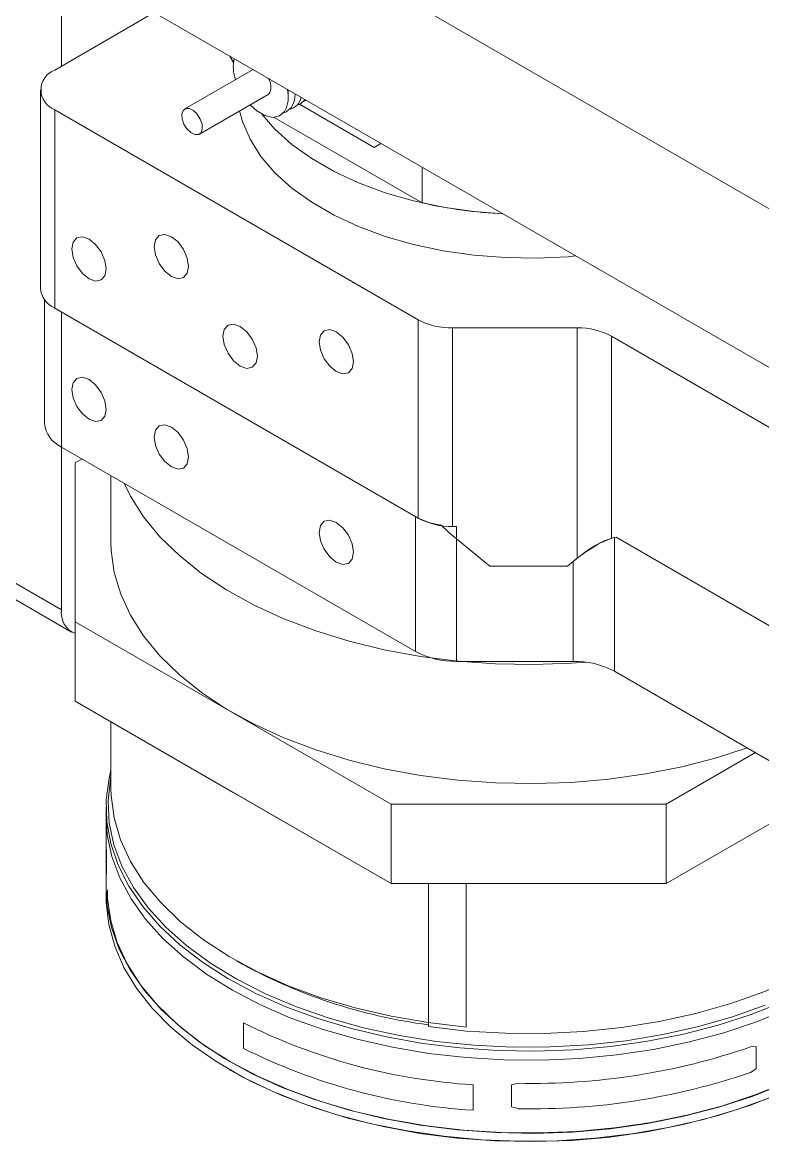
# Model space of a CAD drawing. Header units: millimetres. Extents: x 169 to 14583, y -399 to 10804.
# Drawn here: x 12479.5 to 12555.7, y 7105.9 to 7221 of the extents above; entities that cross this region are included whole.
import ezdxf

# ---------------------------------------------------------------- set-up
doc = ezdxf.new("R2010")
doc.units = ezdxf.units.MM
doc.header["$LTSCALE"] = 35

msp = doc.modelspace()

# ---------------------------------------------------------------- linework, layer by layer
at = {"color": 7, "linetype": 'Continuous', "lineweight": 18}
for p, q in [((12460.875, 7256.978), (12620.681, 7164.723)), ((12460.875, 7240.647), (12620.681, 7148.393)), ((12483.502, 7216.559), (12483.502, 7227.584)), ((12493.051, 7222.072), (12482.795, 7216.151)), ((12500.826, 7217.582), (12500.826, 7217.583)), ((12501.2, 7216.935), (12500.826, 7217.582)), ((12503.216, 7216.204), (12496.187, 7212.146)), ((12481.331, 7214.11), (12481.331, 7193.696)), ((12497.687, 7209.548), (12504.758, 7213.63)), ((12504.927, 7213.786), (12504.758, 7213.63)), ((12506.837, 7213.296), (12506.837, 7213.704)), ((12507.544, 7213.704), (12507.544, 7213.705)), ((12508.709, 7213.033), (12508.452, 7212.948)), ((12482.795, 7212.069), (12520.222, 7190.463)), ((12482.795, 7212.069), (12482.795, 7191.655)), ((12515.676, 7208.193), (12508, 7212.624)), ((12520.618, 7202.481), (12505.375, 7211.28)), ((12515.676, 7208.193), (12516.384, 7208.602)), ((12516.383, 7208.601), (12515.676, 7208.193)), ((12516.383, 7208.603), (12516.383, 7208.601)), ((12516.384, 7208.602), (12516.383, 7208.601)), ((12520.618, 7206.158), (12520.618, 7202.481)), ((12481.745, 7192.546), (12481.745, 7179.815)), ((12481.745, 7192.546), (12481.745, 7179.815)), ((12481.745, 7192.546), (12481.745, 7179.815)), ((12481.745, 7192.546), (12481.745, 7179.815)), ((12482.795, 7191.655), (12520.222, 7170.05)), ((12483.502, 7191.247), (12519.929, 7170.219)), ((12483.502, 7177.366), (12483.502, 7191.247)), ((12520.222, 7170.05), (12520.222, 7190.463)), ((12523.757, 7189.618), (12536.586, 7189.618)), ((12523.757, 7189.618), (12523.757, 7169.204)), ((12536.586, 7165.938), (12536.586, 7189.618)), ((12540.121, 7188.772), (12557.041, 7179.004)), ((12540.121, 7188.772), (12540.121, 7167.979)), ((12483.502, 7177.366), (12519.929, 7156.337)), ((12483.502, 7160.624), (12483.502, 7177.366)), ((12484.917, 7175.731), (12485.625, 7176.14)), ((12484.917, 7175.731), (12484.917, 7159.403)), ((12488.586, 7174.431), (12488.586, 7167.567)), ((12488.586, 7174.431), (12488.586, 7167.567)), ((12488.586, 7174.431), (12488.586, 7167.567)), ((12488.586, 7174.431), (12488.586, 7167.567)), ((12519.929, 7170.219), (12519.929, 7156.337)), ((12523.757, 7169.204), (12524.171, 7169.204)), ((12524.171, 7167.909), (12524.171, 7169.204)), ((12524.171, 7155.323), (12524.171, 7167.909)), ((12524.171, 7167.909), (12527.586, 7165.121)), ((12540.586, 7168.091), (12540.121, 7167.979)), ((12540.414, 7168.049), (12540.586, 7168.091)), ((12540.414, 7154.308), (12540.414, 7168.049)), ((12540.586, 7168.091), (12557.041, 7158.591)), ((12536.586, 7165.938), (12535.586, 7165.121)), ((12535.586, 7165.121), (12536.171, 7165.6)), ((12536.171, 7165.6), (12536.171, 7155.323)), ((12475.017, 7165.522), (12483.502, 7160.624)), ((12527.586, 7165.121), (12535.586, 7165.121)), ((12476.053, 7163.233), (12484.538, 7158.335)), ((12517.443, 7140.626), (12484.917, 7159.403)), ((12484.917, 7159.403), (12484.917, 7151.238)), ((12524.171, 7155.323), (12536.171, 7155.323)), ((12557.041, 7144.71), (12540.414, 7154.308)), ((12517.443, 7132.46), (12484.917, 7151.238)), ((12501.18, 7141.849), (12484.917, 7151.238)), ((12578.255, 7151.238), (12545.728, 7132.46)), ((12488.586, 7149.119), (12488.586, 7142.254)), ((12554.922, 7145.933), (12545.728, 7140.626)), ((12517.443, 7132.46), (12501.18, 7141.849)), ((12561.991, 7141.849), (12545.728, 7132.46)), ((12488.086, 7140.338), (12488.086, 7131.067)), ((12517.443, 7140.626), (12545.728, 7140.626)), ((12517.443, 7132.46), (12517.443, 7140.626)), ((12545.728, 7140.626), (12545.728, 7132.46)), ((12488.086, 7139.396), (12488.086, 7137.028)), ((12488.086, 7137.028), (12488.104, 7136.297)), ((12488.104, 7136.297), (12488.129, 7135.739)), ((12488.129, 7135.739), (12488.129, 7133.453)), ((12488.086, 7134.415), (12488.086, 7131.924)), ((12488.104, 7133.684), (12488.086, 7134.415)), ((12488.104, 7133.684), (12488.129, 7133.453)), ((12545.728, 7132.46), (12517.443, 7132.46)), ((12521.26, 7117.749), (12521.26, 7132.46)), ((12525.165, 7117.709), (12525.165, 7132.46)), ((12502.232, 7115.515), (12502.232, 7118.128)), ((12554.424, 7115.656), (12555.003, 7115.702)), ((12555.003, 7115.702), (12555.003, 7113.416)), ((12500.821, 7113.314), (12500.928, 7113.252)), ((12554.424, 7113.043), (12555.003, 7113.416)), ((12525.867, 7111.767), (12525.867, 7109.154)), ((12529.83, 7111.774), (12530.514, 7111.924)), ((12529.83, 7109.487), (12529.83, 7111.774)), ((12529.83, 7109.487), (12530.514, 7109.311))]:
    msp.add_line(p, q, dxfattribs=at)
at = {"color": 7, "linetype": 'Continuous', "lineweight": 18, "flags": 128}
for points in [[(12506.811, 7214.128), (12506.813, 7214.11), (12506.837, 7213.704)], [(12507.544, 7213.704), (12507.473, 7213.019), (12507.165, 7212.29)], [(12508.579, 7213.106), (12508.054, 7212.649), (12507.745, 7212.54)], [(12497.856, 7209.704), (12497.583, 7209.502), (12497.212, 7209.505), (12496.799, 7209.713), (12496.407, 7210.092), (12496.096, 7210.587), (12495.913, 7211.121), (12495.886, 7211.614), (12496.019, 7211.99), (12496.292, 7212.191), (12496.663, 7212.188), (12497.076, 7211.981), (12497.468, 7211.602), (12497.779, 7211.107), (12497.962, 7210.573), (12497.989, 7210.08), (12497.856, 7209.704)], [(12501.823, 7211.935), (12502.123, 7210.846), (12502.907, 7209.026), (12504.027, 7207.266), (12505.47, 7205.586), (12507.22, 7204.006), (12509.255, 7202.545), (12511.552, 7201.219), (12514.084, 7200.044), (12516.821, 7199.034), (12519.731, 7198.201), (12522.78, 7197.554), (12525.932, 7197.102), (12529.151, 7196.848), (12532.398, 7196.798), (12535.636, 7196.95), (12536.447, 7197.02)], [(12506.458, 7211.882), (12505.932, 7211.424), (12505.236, 7211.278), (12504.43, 7211.456), (12503.587, 7211.943), (12502.904, 7212.559)], [(12507.165, 7212.29), (12506.639, 7211.832), (12506.33, 7211.723)], [(12504.162, 7211.579), (12505.47, 7210.077), (12507.22, 7208.497), (12509.255, 7207.036), (12511.552, 7205.71), (12514.084, 7204.535), (12516.821, 7203.525), (12519.731, 7202.692), (12522.78, 7202.045), (12525.932, 7201.592), (12528.948, 7201.349)], [(12484.563, 7197.739), (12484.698, 7196.88), (12485.081, 7195.996), (12485.654, 7195.223), (12486.331, 7194.677), (12487.007, 7194.442), (12487.581, 7194.553), (12487.964, 7194.994), (12488.099, 7195.698), (12487.964, 7196.557), (12487.581, 7197.44), (12487.007, 7198.214), (12486.331, 7198.76), (12485.654, 7198.995), (12485.081, 7198.883), (12484.698, 7198.442), (12484.563, 7197.739)], [(12493.048, 7197.984), (12493.183, 7197.126), (12493.566, 7196.242), (12494.14, 7195.469), (12494.816, 7194.923), (12495.493, 7194.687), (12496.066, 7194.799), (12496.449, 7195.24), (12496.584, 7195.943), (12496.449, 7196.802), (12496.066, 7197.686), (12495.493, 7198.459), (12494.816, 7199.005), (12494.14, 7199.24), (12493.566, 7199.129), (12493.183, 7198.688), (12493.048, 7197.984)], [(12500.119, 7188.758), (12500.254, 7187.899), (12500.637, 7187.016), (12501.211, 7186.242), (12501.887, 7185.696), (12502.564, 7185.461), (12503.137, 7185.573), (12503.52, 7186.014), (12503.655, 7186.717), (12503.52, 7187.576), (12503.137, 7188.46), (12502.564, 7189.233), (12501.887, 7189.779), (12501.211, 7190.014), (12500.637, 7189.903), (12500.254, 7189.462), (12500.119, 7188.758)], [(12510.019, 7188.188), (12510.153, 7187.329), (12510.537, 7186.445), (12511.11, 7185.672), (12511.787, 7185.126), (12512.463, 7184.891), (12513.037, 7185.002), (12513.42, 7185.443), (12513.554, 7186.147), (12513.42, 7187.005), (12513.037, 7187.889), (12512.463, 7188.662), (12511.787, 7189.208), (12511.11, 7189.444), (12510.537, 7189.332), (12510.153, 7188.891), (12510.019, 7188.188)], [(12484.563, 7183.286), (12484.698, 7182.427), (12485.081, 7181.544), (12485.654, 7180.77), (12486.331, 7180.224), (12487.007, 7179.989), (12487.581, 7180.1), (12487.964, 7180.541), (12488.099, 7181.245), (12487.964, 7182.104), (12487.581, 7182.987), (12487.007, 7183.761), (12486.331, 7184.307), (12485.654, 7184.542), (12485.081, 7184.43), (12484.698, 7183.989), (12484.563, 7183.286)], [(12484.563, 7183.286), (12484.698, 7182.427), (12485.081, 7181.544), (12485.654, 7180.77), (12486.331, 7180.224), (12487.007, 7179.989), (12487.581, 7180.1), (12487.964, 7180.541), (12488.099, 7181.245), (12487.964, 7182.104), (12487.581, 7182.987), (12487.007, 7183.761), (12486.331, 7184.307), (12485.654, 7184.542), (12485.081, 7184.43), (12484.698, 7183.989), (12484.563, 7183.286)], [(12484.563, 7183.286), (12484.698, 7182.427), (12485.081, 7181.544), (12485.654, 7180.77), (12486.331, 7180.224), (12487.007, 7179.989), (12487.581, 7180.1), (12487.964, 7180.541), (12488.099, 7181.245), (12487.964, 7182.104), (12487.581, 7182.987), (12487.007, 7183.761), (12486.331, 7184.307), (12485.654, 7184.542), (12485.081, 7184.43), (12484.698, 7183.989), (12484.563, 7183.286)], [(12484.563, 7183.286), (12484.698, 7182.427), (12485.081, 7181.544), (12485.654, 7180.77), (12486.331, 7180.224), (12487.007, 7179.989), (12487.581, 7180.1), (12487.964, 7180.541), (12488.099, 7181.245), (12487.964, 7182.104), (12487.581, 7182.987), (12487.007, 7183.761), (12486.331, 7184.307), (12485.654, 7184.542), (12485.081, 7184.43), (12484.698, 7183.989), (12484.563, 7183.286)], [(12493.048, 7178.387), (12493.183, 7177.529), (12493.566, 7176.645), (12494.14, 7175.872), (12494.816, 7175.326), (12495.493, 7175.09), (12496.066, 7175.202), (12496.449, 7175.643), (12496.584, 7176.346), (12496.449, 7177.205), (12496.066, 7178.089), (12495.493, 7178.862), (12494.816, 7179.408), (12494.14, 7179.643), (12493.566, 7179.532), (12493.183, 7179.091), (12493.048, 7178.387)], [(12493.048, 7178.387), (12493.183, 7177.529), (12493.566, 7176.645), (12494.14, 7175.872), (12494.816, 7175.326), (12495.493, 7175.09), (12496.066, 7175.202), (12496.449, 7175.643), (12496.584, 7176.346), (12496.449, 7177.205), (12496.066, 7178.089), (12495.493, 7178.862), (12494.816, 7179.408), (12494.14, 7179.643), (12493.566, 7179.532), (12493.183, 7179.091), (12493.048, 7178.387)], [(12493.048, 7178.387), (12493.183, 7177.529), (12493.566, 7176.645), (12494.14, 7175.872), (12494.816, 7175.326), (12495.493, 7175.09), (12496.066, 7175.202), (12496.449, 7175.643), (12496.584, 7176.346), (12496.449, 7177.205), (12496.066, 7178.089), (12495.493, 7178.862), (12494.816, 7179.408), (12494.14, 7179.643), (12493.566, 7179.532), (12493.183, 7179.091), (12493.048, 7178.387)], [(12493.048, 7178.387), (12493.183, 7177.529), (12493.566, 7176.645), (12494.14, 7175.872), (12494.816, 7175.326), (12495.493, 7175.09), (12496.066, 7175.202), (12496.449, 7175.643), (12496.584, 7176.346), (12496.449, 7177.205), (12496.066, 7178.089), (12495.493, 7178.862), (12494.816, 7179.408), (12494.14, 7179.643), (12493.566, 7179.532), (12493.183, 7179.091), (12493.048, 7178.387)], [(12489.931, 7173.655), (12490.6, 7172.306), (12491.953, 7170.185), (12493.634, 7168.145), (12495.63, 7166.201), (12497.923, 7164.37), (12500.496, 7162.666), (12503.326, 7161.105), (12506.39, 7159.699), (12509.663, 7158.46), (12513.118, 7157.398), (12516.726, 7156.521), (12520.456, 7155.838), (12524.279, 7155.353), (12528.163, 7155.071), (12532.075, 7154.993), (12535.983, 7155.122), (12537.543, 7155.231)], [(12489.931, 7173.655), (12490.6, 7172.306), (12491.953, 7170.185), (12493.634, 7168.145), (12495.63, 7166.201), (12497.923, 7164.37), (12500.496, 7162.666), (12503.326, 7161.105), (12506.39, 7159.699), (12509.663, 7158.46), (12513.118, 7157.398), (12516.726, 7156.521), (12520.456, 7155.838), (12524.279, 7155.353), (12528.163, 7155.071), (12532.075, 7154.993), (12535.983, 7155.122), (12537.543, 7155.231)], [(12489.931, 7173.655), (12490.6, 7172.306), (12491.953, 7170.185), (12493.634, 7168.145), (12495.63, 7166.201), (12497.923, 7164.37), (12500.496, 7162.666), (12503.326, 7161.105), (12506.39, 7159.699), (12509.663, 7158.46), (12513.118, 7157.398), (12516.726, 7156.521), (12520.456, 7155.838), (12524.279, 7155.353), (12528.163, 7155.071), (12532.075, 7154.993), (12535.983, 7155.122), (12537.543, 7155.231)], [(12489.931, 7173.655), (12490.6, 7172.306), (12491.953, 7170.185), (12493.634, 7168.145), (12495.63, 7166.201), (12497.923, 7164.37), (12500.496, 7162.666), (12503.326, 7161.105), (12506.39, 7159.699), (12509.663, 7158.46), (12513.118, 7157.398), (12516.726, 7156.521), (12520.456, 7155.838), (12524.279, 7155.353), (12528.163, 7155.071), (12532.075, 7154.993), (12535.983, 7155.122), (12537.543, 7155.231)], [(12510.019, 7168.591), (12510.153, 7167.732), (12510.537, 7166.848), (12511.11, 7166.075), (12511.787, 7165.529), (12512.463, 7165.294), (12513.037, 7165.405), (12513.42, 7165.846), (12513.554, 7166.55), (12513.42, 7167.408), (12513.037, 7168.292), (12512.463, 7169.066), (12511.787, 7169.611), (12511.11, 7169.847), (12510.537, 7169.735), (12510.153, 7169.294), (12510.019, 7168.591)], [(12510.019, 7168.591), (12510.153, 7167.732), (12510.537, 7166.848), (12511.11, 7166.075), (12511.787, 7165.529), (12512.463, 7165.294), (12513.037, 7165.405), (12513.42, 7165.846), (12513.554, 7166.55), (12513.42, 7167.408), (12513.037, 7168.292), (12512.463, 7169.066), (12511.787, 7169.611), (12511.11, 7169.847), (12510.537, 7169.735), (12510.153, 7169.294), (12510.019, 7168.591)], [(12510.019, 7168.591), (12510.153, 7167.732), (12510.537, 7166.848), (12511.11, 7166.075), (12511.787, 7165.529), (12512.463, 7165.294), (12513.037, 7165.405), (12513.42, 7165.846), (12513.554, 7166.55), (12513.42, 7167.408), (12513.037, 7168.292), (12512.463, 7169.066), (12511.787, 7169.611), (12511.11, 7169.847), (12510.537, 7169.735), (12510.153, 7169.294), (12510.019, 7168.591)], [(12510.019, 7168.591), (12510.153, 7167.732), (12510.537, 7166.848), (12511.11, 7166.075), (12511.787, 7165.529), (12512.463, 7165.294), (12513.037, 7165.405), (12513.42, 7165.846), (12513.554, 7166.55), (12513.42, 7167.408), (12513.037, 7168.292), (12512.463, 7169.066), (12511.787, 7169.611), (12511.11, 7169.847), (12510.537, 7169.735), (12510.153, 7169.294), (12510.019, 7168.591)], [(12488.586, 7167.567), (12488.611, 7166.72), (12488.922, 7164.467), (12489.587, 7162.24), (12490.6, 7160.058), (12491.953, 7157.937), (12493.634, 7155.897), (12495.63, 7153.953), (12497.923, 7152.121), (12500.496, 7150.418), (12503.326, 7148.857), (12506.39, 7147.451), (12509.663, 7146.212), (12513.118, 7145.15), (12516.726, 7144.273), (12520.456, 7143.589), (12524.279, 7143.105), (12528.163, 7142.822), (12532.075, 7142.745), (12535.983, 7142.874), (12539.854, 7143.207), (12543.657, 7143.742), (12547.36, 7144.474), (12550.933, 7145.398), (12554.089, 7146.414)], [(12488.586, 7167.567), (12488.611, 7166.72), (12488.922, 7164.467), (12489.587, 7162.24), (12490.6, 7160.058), (12491.953, 7157.937), (12493.634, 7155.897), (12495.63, 7153.953), (12497.923, 7152.121), (12500.496, 7150.418), (12503.326, 7148.857), (12506.39, 7147.451), (12509.663, 7146.212), (12513.118, 7145.15), (12516.726, 7144.273), (12520.456, 7143.589), (12524.279, 7143.105), (12528.163, 7142.822), (12532.075, 7142.745), (12535.983, 7142.874), (12539.854, 7143.207), (12543.657, 7143.742), (12547.36, 7144.474), (12550.933, 7145.398), (12554.089, 7146.414)], [(12488.586, 7167.567), (12488.611, 7166.72), (12488.922, 7164.467), (12489.587, 7162.24), (12490.6, 7160.058), (12491.953, 7157.937), (12493.634, 7155.897), (12495.63, 7153.953), (12497.923, 7152.121), (12500.496, 7150.418), (12503.326, 7148.857), (12506.39, 7147.451), (12509.663, 7146.212), (12513.118, 7145.15), (12516.726, 7144.273), (12520.456, 7143.589), (12524.279, 7143.105), (12528.163, 7142.822), (12532.075, 7142.745), (12535.983, 7142.874), (12539.854, 7143.207), (12543.657, 7143.742), (12547.36, 7144.474), (12550.933, 7145.398), (12554.089, 7146.414)], [(12488.586, 7167.567), (12488.611, 7166.72), (12488.922, 7164.467), (12489.587, 7162.24), (12490.6, 7160.058), (12491.953, 7157.937), (12493.634, 7155.897), (12495.63, 7153.953), (12497.923, 7152.121), (12500.496, 7150.418), (12503.326, 7148.857), (12506.39, 7147.451), (12509.663, 7146.212), (12513.118, 7145.15), (12516.726, 7144.273), (12520.456, 7143.589), (12524.279, 7143.105), (12528.163, 7142.822), (12532.075, 7142.745), (12535.983, 7142.874), (12539.854, 7143.207), (12543.657, 7143.742), (12547.36, 7144.474), (12550.933, 7145.398), (12554.089, 7146.414)], [(12488.586, 7144.135), (12488.392, 7143.312), (12488.104, 7141.065), (12488.166, 7138.812), (12488.578, 7136.571), (12489.336, 7134.361), (12490.434, 7132.199), (12491.864, 7130.102), (12493.613, 7128.088), (12495.668, 7126.172), (12498.012, 7124.37), (12500.627, 7122.697), (12503.491, 7121.166), (12506.581, 7119.79), (12509.872, 7118.578), (12513.339, 7117.542), (12516.952, 7116.69), (12520.683, 7116.028), (12524.501, 7115.561), (12528.377, 7115.295), (12532.279, 7115.229), (12536.175, 7115.366), (12540.034, 7115.704), (12543.825, 7116.241), (12547.517, 7116.971), (12551.082, 7117.889), (12554.489, 7118.989), (12557.712, 7120.26)], [(12555.934, 7119.951), (12552.581, 7118.76), (12549.055, 7117.749), (12545.384, 7116.928), (12541.6, 7116.302), (12537.732, 7115.878), (12533.814, 7115.658), (12529.878, 7115.644), (12525.955, 7115.837), (12522.079, 7116.234), (12518.282, 7116.834), (12514.594, 7117.629), (12511.047, 7118.615), (12507.67, 7119.783), (12504.491, 7121.123), (12501.535, 7122.624), (12498.828, 7124.274), (12496.391, 7126.059), (12494.246, 7127.965), (12492.409, 7129.975), (12490.896, 7132.073), (12489.719, 7134.242), (12488.889, 7136.463), (12488.411, 7138.719), (12488.29, 7140.99), (12488.527, 7143.259), (12488.586, 7143.558)], [(12525.165, 7117.709), (12521.253, 7118.158), (12517.43, 7118.815), (12513.729, 7119.673), (12510.181, 7120.725), (12506.818, 7121.962), (12503.667, 7123.374), (12500.757, 7124.949), (12498.112, 7126.672), (12495.755, 7128.53), (12493.707, 7130.506), (12491.984, 7132.582), (12490.602, 7134.742), (12489.572, 7136.967), (12488.904, 7139.237), (12488.604, 7141.533), (12488.586, 7142.254)], [(12574.586, 7141.846), (12574.554, 7140.893), (12574.213, 7138.583), (12573.499, 7136.302), (12572.421, 7134.069), (12570.986, 7131.904), (12569.208, 7129.826), (12567.102, 7127.852), (12564.686, 7126.001), (12561.981, 7124.287), (12559.011, 7122.727), (12555.803, 7121.334), (12552.383, 7120.119), (12548.781, 7119.094), (12545.03, 7118.267), (12541.161, 7117.646), (12537.209, 7117.236), (12533.208, 7117.04), (12529.193, 7117.061), (12525.198, 7117.298), (12521.26, 7117.749)], [(12488.086, 7139.396), (12488.211, 7137.492), (12488.681, 7135.256), (12489.497, 7133.052), (12490.651, 7130.9), (12492.135, 7128.816), (12493.937, 7126.817), (12496.042, 7124.919), (12498.433, 7123.138), (12501.091, 7121.488), (12503.995, 7119.982), (12507.12, 7118.632), (12510.443, 7117.45), (12513.936, 7116.444), (12517.571, 7115.623), (12521.319, 7114.994), (12525.149, 7114.561), (12529.031, 7114.328), (12532.934, 7114.296), (12536.826, 7114.467), (12540.676, 7114.839), (12544.453, 7115.408), (12548.126, 7116.171), (12551.666, 7117.12), (12555.044, 7118.249), (12558.233, 7119.548)], [(12488.086, 7131.924), (12488.191, 7130.178), (12488.637, 7127.939), (12489.428, 7125.733), (12490.559, 7123.576), (12492.02, 7121.487), (12493.8, 7119.482), (12495.884, 7117.576), (12498.256, 7115.787), (12500.896, 7114.127)], [(12488.086, 7131.067), (12488.097, 7130.502), (12488.359, 7128.254), (12488.97, 7126.029), (12489.924, 7123.844), (12491.214, 7121.717), (12492.828, 7119.665), (12494.755, 7117.706), (12496.978, 7115.853), (12499.479, 7114.124), (12502.24, 7112.531), (12505.236, 7111.087), (12508.445, 7109.804), (12511.84, 7108.692), (12515.394, 7107.76), (12519.078, 7107.016), (12522.863, 7106.466), (12526.718, 7106.113), (12530.613, 7105.962), (12534.515, 7106.012), (12538.394, 7106.265), (12542.217, 7106.717), (12545.956, 7107.365), (12549.578, 7108.204), (12553.056, 7109.227), (12556.361, 7110.426)], [(12488.217, 7131.809), (12488.245, 7130.912), (12488.565, 7128.64), (12489.241, 7126.395), (12490.268, 7124.195), (12491.637, 7122.057), (12493.338, 7120), (12495.356, 7118.041), (12497.673, 7116.196), (12500.272, 7114.481), (12503.13, 7112.909), (12506.224, 7111.493), (12509.528, 7110.246), (12513.015, 7109.177), (12516.656, 7108.296), (12520.42, 7107.61), (12524.277, 7107.124), (12528.195, 7106.843), (12532.141, 7106.768), (12536.082, 7106.901), (12539.985, 7107.24), (12543.82, 7107.783), (12547.553, 7108.525), (12551.153, 7109.459), (12554.591, 7110.579), (12557.839, 7111.875)], [(12500.896, 7114.127), (12503.783, 7112.61), (12506.893, 7111.249), (12510.203, 7110.055), (12513.685, 7109.036), (12517.311, 7108.202), (12521.052, 7107.559), (12524.877, 7107.112), (12528.757, 7106.865), (12532.659, 7106.819), (12536.553, 7106.976), (12540.407, 7107.333), (12544.19, 7107.889), (12547.871, 7108.638), (12551.421, 7109.574), (12554.812, 7110.691), (12558.015, 7111.978)], [(12500.928, 7113.252), (12503.098, 7112.082), (12506.187, 7110.665), (12509.487, 7109.415), (12512.97, 7108.344), (12516.607, 7107.461), (12520.369, 7106.772), (12524.223, 7106.283), (12528.138, 7105.999), (12532.082, 7105.921), (12536.022, 7106.051), (12539.925, 7106.387), (12543.759, 7106.927), (12547.492, 7107.665), (12551.093, 7108.597), (12554.532, 7109.713), (12557.782, 7111.006), (12560.814, 7112.463), (12562.244, 7113.252)]]:
    msp.add_lwpolyline(points, dxfattribs=at)
at = {"color": 7, "linetype": 'Continuous', "lineweight": 18}
for centre, radius, start, end in [((12505.317, 7216.489), 4.133, 168.29611, 198.78813), ((12483.57, 7214.11), 2.183, 110.78342, 249.21658), ((12503.414, 7214.414), 1.639, 337.46197, 32.31302), ((12503.738, 7213.386), 3.108, 331.05565, 14.52176), ((12506.663, 7213.605), 1.52, 284.26075, 350.29408), ((12531.388, 7250.528), 49.239, 257.36584, 267.15919), ((12483.833, 7193.946), 2.515, 185.6948, 245.62534), ((12523.613, 7196.831), 7.215, 241.95976, 271.1441), ((12536.73, 7182.405), 7.215, 61.95976, 91.1441), ((12484.748, 7180.115), 3.018, 185.6948, 245.62534), ((12523.695, 7177.038), 7.791, 241.0927, 261.8156), ((12523.613, 7176.417), 7.215, 241.95976, 271.1441), ((12485.757, 7160.293), 2.279, 171.63997, 248.35465), ((12523.998, 7163.979), 8.657, 241.95976, 271.1441), ((12536.344, 7146.667), 8.657, 61.95976, 91.1441), ((12528.416, 7172.366), 54.899, 240.67977, 262.50963), ((12529.649, 7172.906), 61.256, 243.41204, 266.46032), ((12529.649, 7170.293), 61.256, 243.41204, 266.46032), ((12531.967, 7181.075), 69.167, 268.79629, 288.9456), ((12531.967, 7178.462), 69.167, 268.79629, 288.9456)]:
    msp.add_arc(centre, radius, start, end, dxfattribs=at)
for centre, major_axis, start_param, end_param in [((12524.171, 7171.373), (5.718, -5.718), 4.7526148, 5.0200905), ((12536.171, 7162.136), (5.718, 5.718), 0.4776966, 1.2630948), ((12536.586, 7163.051), (4.765, 4.765), 0.4776966, 1.2630948)]:
    msp.add_ellipse(centre, major_axis=major_axis, ratio=0.3177951, start_param=start_param, end_param=end_param, dxfattribs=at)

doc.saveas('drawing.dxf')
